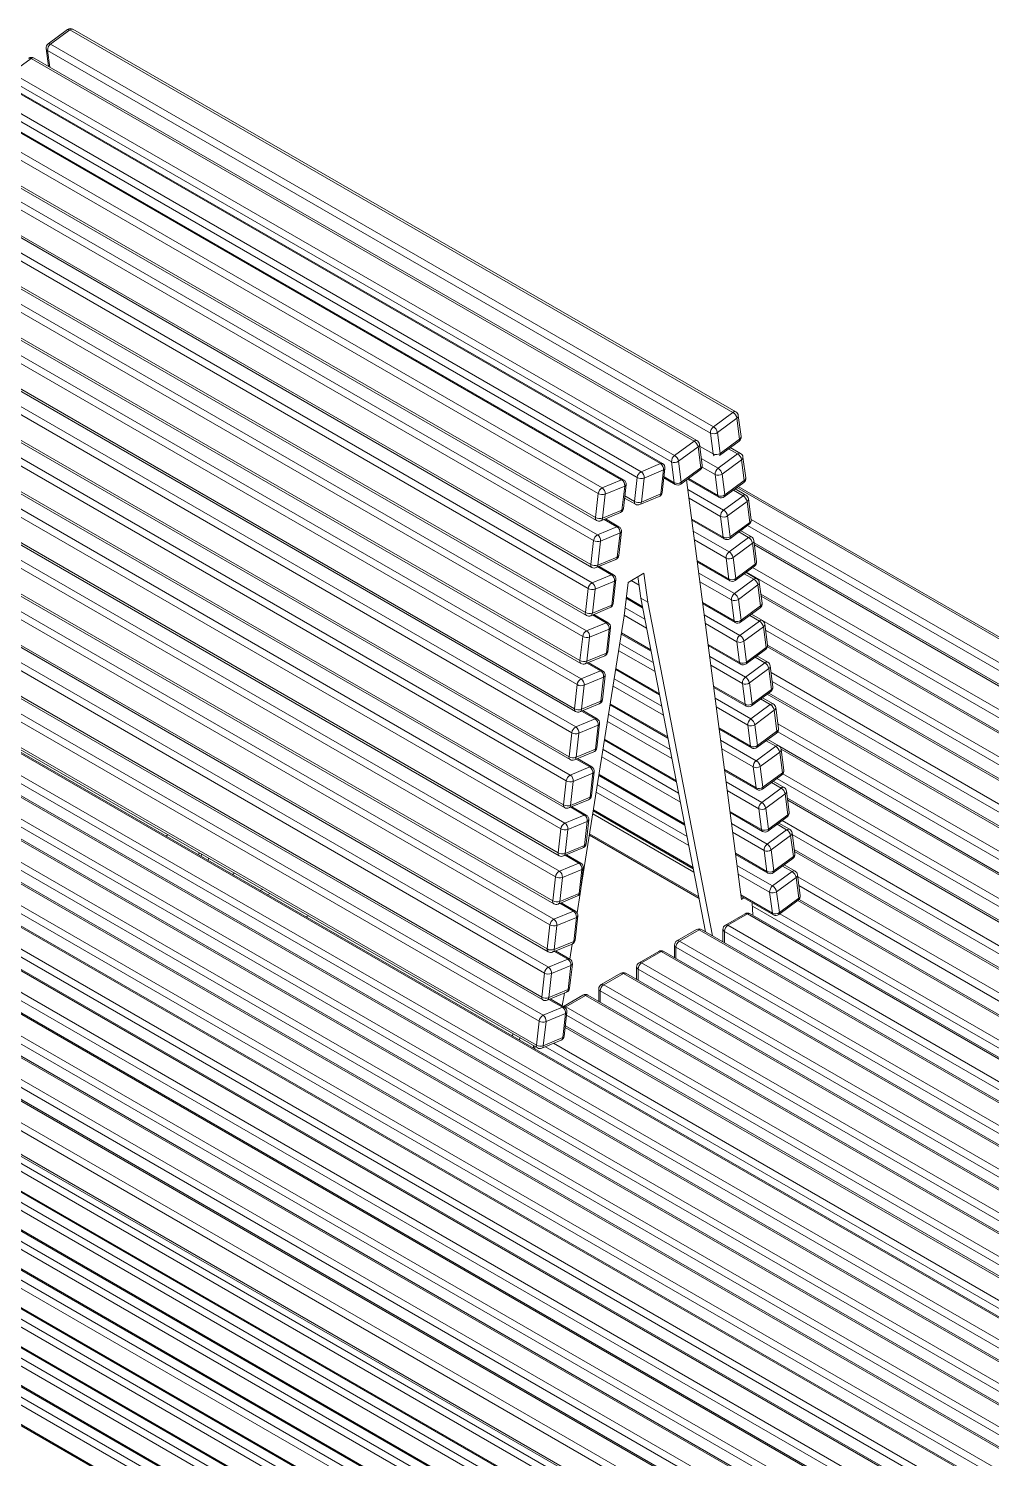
# Model space of a CAD drawing. Header units: inches. Extents: x -7 to 252, y -1 to 205.
# Drawn here: x 180.3 to 218.5, y 69.7 to 126.5 of the extents above; entities that cross this region are included whole.
import ezdxf

# ---------------------------------------------------------------- set-up
doc = ezdxf.new("R2010")
doc.units = ezdxf.units.IN
doc.layers.add('ZANO_R', color=7, linetype='Continuous', lineweight=0)

msp = doc.modelspace()

# ---------------------------------------------------------------- linework, layer by layer
at = {"layer": 'ZANO_R'}
for p, q in [((181.84304, 126.46447), (181.0711, 125.89396)), ((181.94073, 126.4542), (181.16878, 125.88368)), ((208.24835, 111.26713), (181.94073, 126.4542)), ((208.36608, 111.28958), (182.05846, 126.47665)), ((180.9929, 125.71019), (181.0847, 125.00649)), ((207.35787, 110.44671), (181.05025, 125.63377)), ((181.05025, 125.63377), (181.13593, 124.97691)), ((181.16878, 125.88368), (207.4764, 110.69662)), ((180.39684, 125.31317), (179.62489, 124.74266)), ((206.70446, 110.1261), (180.39684, 125.31317)), ((206.82219, 110.14855), (180.51456, 125.33562)), ((205.37685, 109.23481), (179.06923, 124.42188)), ((205.45595, 109.23496), (179.14833, 124.42203)), ((205.81397, 109.30568), (179.50635, 124.49274)), ((179.62489, 124.74266), (205.93251, 109.55559)), ((203.83295, 108.5933), (177.52533, 123.78036)), ((203.91206, 108.59345), (177.60444, 123.78052)), ((204.44774, 108.68645), (178.14012, 123.87351)), ((178.29728, 124.10112), (204.6049, 108.91405)), ((202.90385, 108.04493), (176.59623, 123.232)), ((176.75338, 123.45961), (203.06101, 108.27254)), ((176.48808, 122.27816), (202.79571, 107.09109)), ((176.52751, 122.16495), (202.83514, 106.97788)), ((176.56853, 121.59744), (202.87615, 106.41037)), ((202.719, 106.18276), (176.41137, 121.36983)), ((176.30323, 120.41599), (202.61085, 105.22892)), ((176.34266, 120.30278), (202.65028, 105.11571)), ((202.50271, 104.27507), (176.19509, 119.46214)), ((176.35225, 119.68975), (202.65987, 104.50268)), ((176.08695, 118.5083), (202.39457, 103.32123)), ((176.12638, 118.39509), (202.434, 103.20803)), ((202.28643, 102.36738), (175.9788, 117.55445)), ((176.13596, 117.78206), (202.44359, 102.59499)), ((175.87066, 116.6006), (202.17828, 101.41354)), ((175.91009, 116.4874), (202.21772, 101.30034)), ((175.91968, 115.87437), (202.2273, 100.6873)), ((202.07014, 100.45969), (175.76252, 115.64676)), ((175.65438, 114.69292), (201.962, 99.50585)), ((175.69381, 114.57971), (202.00143, 99.39264)), ((201.85386, 98.552), (175.54624, 113.73907)), ((175.7034, 113.96668), (202.01102, 98.77961)), ((175.43809, 112.78523), (201.74572, 97.59816)), ((175.47753, 112.67202), (201.78515, 97.48495)), ((201.63757, 96.64431), (175.32995, 111.83138)), ((175.48711, 112.05899), (201.79473, 96.87192)), ((207.4764, 110.69662), (208.24835, 111.26713)), ((175.22181, 110.87754), (201.52943, 95.69047)), ((175.26124, 110.76433), (201.56886, 95.57726)), ((208.40686, 111.03874), (207.63491, 110.46823)), ((208.515, 110.20976), (208.40686, 111.03874)), ((208.571, 110.31557), (208.46286, 111.14456)), ((175.27083, 110.1513), (201.57845, 94.96423)), ((205.93251, 109.55559), (206.70446, 110.1261)), ((207.46601, 109.61772), (207.35787, 110.44671)), ((207.63491, 110.46823), (207.74305, 109.63924)), ((207.72086, 109.56129), (208.4928, 110.1318)), ((207.74305, 109.63924), (208.515, 110.20976)), ((201.42129, 94.73662), (175.11367, 109.92369)), ((206.86296, 109.89772), (206.09101, 109.3272)), ((206.9711, 109.06873), (206.86296, 109.89772)), ((207.02711, 109.17455), (206.91896, 110.00353)), ((206.92884, 109.92782), (207.46601, 109.61772)), ((207.66126, 109.04787), (208.4332, 109.61839)), ((208.4332, 109.61839), (208.07663, 109.82423)), ((208.55093, 109.64084), (208.14532, 109.87499)), ((204.6049, 108.91405), (205.37685, 109.23481)), ((205.49673, 108.98413), (204.72478, 108.66337)), ((205.38859, 108.03028), (205.49673, 108.98413)), ((205.44499, 108.08846), (205.55313, 109.04231)), ((205.92212, 108.47669), (205.81397, 109.30568)), ((206.09101, 109.3272), (206.19916, 108.49821)), ((206.17696, 108.42026), (206.94891, 108.99077)), ((206.19916, 108.49821), (206.9711, 109.06873)), ((206.99333, 109.43346), (207.66126, 109.04787)), ((207.54272, 108.79796), (207.02215, 109.09848)), ((208.59171, 109.39), (207.81976, 108.81949)), ((208.69985, 108.56101), (208.59171, 109.39)), ((208.75585, 108.66683), (208.64771, 109.49582)), ((175.00553, 108.96984), (201.31315, 93.78278)), ((175.04496, 108.85664), (201.35258, 93.66957)), ((203.06101, 108.27254), (203.83295, 108.5933)), ((204.3396, 107.7326), (204.44774, 108.68645)), ((204.72478, 108.66337), (204.61664, 107.70953)), ((205.51073, 108.66834), (205.96155, 108.40809)), ((205.51561, 108.71136), (205.92212, 108.47669)), ((208.58413, 91.93479), (206.41102, 108.59325)), ((206.44569, 108.61887), (207.69029, 107.90037)), ((206.48051, 108.6446), (207.65086, 107.96898)), ((207.65086, 107.96898), (207.54272, 108.79796)), ((207.81976, 108.81949), (207.9279, 107.9905)), ((207.90571, 107.91255), (208.67766, 108.48306)), ((207.9279, 107.9905), (208.69985, 108.56101)), ((201.20501, 92.82893), (174.89738, 108.016)), ((175.05454, 108.24361), (201.36217, 93.05654)), ((202.79571, 107.09109), (202.90385, 108.04493)), ((203.18089, 108.02186), (203.07275, 107.06801)), ((203.95284, 108.34261), (203.18089, 108.02186)), ((203.84469, 107.38877), (203.95284, 108.34261)), ((203.9011, 107.44695), (204.00924, 108.40079)), ((203.94881, 107.86776), (204.37903, 107.6194)), ((203.95843, 107.95264), (204.3396, 107.7326)), ((204.55298, 107.6081), (205.32493, 107.92886)), ((204.61664, 107.70953), (205.38859, 108.03028)), ((206.46135, 108.20745), (207.87754, 107.3899)), ((207.759, 107.13999), (206.50626, 107.86318)), ((207.87754, 107.3899), (208.64949, 107.96041)), ((208.64949, 107.96041), (208.26826, 108.18049)), ((208.76722, 107.98286), (208.33694, 108.23125)), ((247.19845, 85.88675), (208.40514, 108.28166)), ((247.30275, 85.90003), (208.46097, 108.32292)), ((203.00909, 106.96658), (203.78103, 107.28734)), ((203.07275, 107.06801), (203.84469, 107.38877)), ((208.80799, 107.73203), (208.03605, 107.16151)), ((208.91613, 106.90304), (208.80799, 107.73203)), ((208.97214, 107.00886), (208.86399, 107.83785)), ((174.78924, 107.06215), (201.09686, 91.87509)), ((174.82867, 106.94895), (201.13629, 91.76188)), ((202.87615, 106.41037), (203.6481, 106.73113)), ((203.6481, 106.73113), (203.14349, 107.02243)), ((203.72721, 106.73128), (203.18964, 107.04161)), ((206.6144, 107.0342), (207.86715, 106.311)), ((206.62087, 106.98462), (207.90658, 106.2424)), ((207.86715, 106.311), (207.759, 107.13999)), ((208.03605, 107.16151), (208.14419, 106.33253)), ((208.12199, 106.25457), (208.89394, 106.82509)), ((208.14419, 106.33253), (208.91613, 106.90304)), ((246.28647, 85.15489), (208.83016, 106.77795)), ((208.97097, 107.01783), (246.41967, 85.39916)), ((174.83826, 106.33592), (201.14588, 91.14885)), ((202.61085, 105.22892), (202.719, 106.18276)), ((202.99604, 106.15969), (202.88789, 105.20584)), ((203.76798, 106.48044), (202.99604, 106.15969)), ((203.65984, 105.5266), (203.76798, 106.48044)), ((203.71624, 105.58478), (203.82439, 106.53862)), ((206.67763, 106.54948), (208.09383, 105.73193)), ((207.97529, 105.48202), (206.72254, 106.20521)), ((208.09383, 105.73193), (208.86577, 106.30244)), ((208.86577, 106.30244), (208.48454, 106.52252)), ((208.9835, 106.32489), (208.55323, 106.57328)), ((209.18842, 105.35088), (209.08028, 106.17987)), ((200.98872, 90.92124), (174.6811, 106.10831)), ((209.02428, 106.07405), (208.25233, 105.50354)), ((209.13242, 105.24506), (209.02428, 106.07405)), ((245.74517, 84.92484), (209.09281, 106.0838)), ((245.64088, 84.91156), (209.10318, 106.00432)), ((174.57296, 105.15446), (200.88058, 89.9674)), ((174.61239, 105.04126), (200.92001, 89.85419)), ((202.82423, 105.10441), (203.59618, 105.42517)), ((202.88789, 105.20584), (203.65984, 105.5266)), ((203.43182, 104.82344), (202.89451, 105.13362)), ((203.51092, 104.82359), (202.94066, 105.15279)), ((206.83069, 105.37622), (208.08343, 104.65303)), ((206.83715, 105.32665), (208.12286, 104.58442)), ((208.08343, 104.65303), (207.97529, 105.48202)), ((208.25233, 105.50354), (208.36047, 104.67455)), ((208.33828, 104.5966), (209.11022, 105.16711)), ((208.36047, 104.67455), (209.13242, 105.24506)), ((209.03119, 105.1087), (244.86209, 84.42397)), ((202.65987, 104.50268), (203.43182, 104.82344)), ((203.5517, 104.57275), (202.77975, 104.252)), ((203.44356, 103.61891), (203.5517, 104.57275)), ((203.49996, 103.67709), (203.6081, 104.63093)), ((204.0856, 104.52069), (203.93536, 103.19551)), ((204.71827, 104.88591), (204.0856, 104.52069)), ((204.5231, 104.40869), (204.20735, 104.59097)), ((204.47887, 104.74771), (204.59012, 103.89491)), ((204.71827, 104.88591), (204.86851, 103.7342)), ((206.89392, 104.8915), (208.31011, 104.07395)), ((208.19157, 103.82404), (206.93883, 104.54724)), ((208.31011, 104.07395), (209.08206, 104.64447)), ((209.08206, 104.64447), (208.70083, 104.86455)), ((209.19978, 104.66692), (208.76951, 104.91531)), ((244.72889, 84.1797), (208.78721, 104.92839)), ((209.4047, 103.69291), (209.29656, 104.5219)), ((200.77244, 89.01355), (174.46482, 104.20062)), ((174.62197, 104.42823), (200.9296, 89.24116)), ((202.39457, 103.32123), (202.50271, 104.27507)), ((202.77975, 104.252), (202.67161, 103.29815)), ((204.01411, 103.89012), (204.6637, 103.51512)), ((204.01899, 103.93315), (204.65368, 103.56675)), ((204.86851, 103.7342), (204.59012, 103.89491)), ((204.59096, 103.88971), (207.16209, 90.64936)), ((204.59096, 103.88971), (204.86935, 103.729)), ((209.24056, 104.41608), (208.46861, 103.84556)), ((209.3487, 103.58709), (209.24056, 104.41608)), ((244.18759, 83.94965), (209.35724, 104.05679)), ((244.0833, 83.93637), (209.3676, 103.97731)), ((202.60795, 103.19673), (203.3799, 103.51748)), ((202.67161, 103.29815), (203.44356, 103.61891)), ((203.9713, 103.51246), (204.7517, 103.06195)), ((204.86935, 103.729), (207.44048, 90.48865)), ((207.04697, 103.71825), (208.29972, 102.99506)), ((207.05344, 103.66867), (208.33915, 102.92645)), ((208.29972, 102.99506), (208.19157, 103.82404)), ((208.46861, 103.84556), (208.57676, 103.01658)), ((208.55456, 102.93862), (209.32651, 103.50914)), ((208.57676, 103.01658), (209.3487, 103.58709)), ((174.35667, 103.24677), (200.6643, 88.05971)), ((174.3961, 103.13357), (200.70373, 87.9465)), ((203.93452, 103.18934), (202.2173, 92.36363)), ((202.44359, 102.59499), (203.21553, 102.91575)), ((203.21553, 102.91575), (202.67823, 103.22593)), ((203.29464, 102.9159), (202.72438, 103.2451)), ((204.82133, 102.70341), (203.93742, 103.21368)), ((207.1102, 103.23353), (208.52639, 102.41598)), ((208.40786, 102.16607), (207.15511, 102.88926)), ((208.52639, 102.41598), (209.29834, 102.98649)), ((209.45685, 102.7581), (208.6849, 102.18759)), ((209.29834, 102.98649), (208.91711, 103.20657)), ((209.41607, 103.00894), (208.9858, 103.25733)), ((208.98823, 103.25914), (243.30451, 83.44877)), ((209.56499, 101.92912), (209.45685, 102.7581)), ((209.62099, 102.03494), (209.51285, 102.86392)), ((200.55615, 87.10586), (174.24853, 102.29293)), ((174.40569, 102.52054), (200.71331, 87.33347)), ((202.17828, 101.41354), (202.28643, 102.36738)), ((202.56347, 102.34431), (202.45533, 101.39046)), ((203.33542, 102.66506), (202.56347, 102.34431)), ((203.22727, 101.71122), (203.33542, 102.66506)), ((203.28368, 101.7694), (203.39182, 102.72324)), ((203.82025, 102.46892), (204.999, 101.78844)), ((203.82691, 102.51092), (204.98898, 101.84007)), ((208.516, 101.33708), (208.40786, 102.16607)), ((208.6849, 102.18759), (208.79304, 101.3586)), ((243.17131, 83.2045), (209.54512, 102.61649)), ((202.39167, 101.28903), (203.16361, 101.60979)), ((202.45533, 101.39046), (203.22727, 101.71122)), ((205.15663, 100.97673), (203.71551, 101.80867)), ((203.76177, 102.1003), (205.08701, 101.33526)), ((207.26325, 102.06028), (208.516, 101.33708)), ((207.26972, 102.0107), (208.55543, 101.26848)), ((208.77084, 101.28065), (209.54279, 101.85117)), ((208.79304, 101.3586), (209.56499, 101.92912)), ((209.63235, 101.35097), (209.20208, 101.59936)), ((242.52572, 82.96118), (209.61618, 101.95945)), ((242.63001, 82.97446), (209.62159, 102.02982)), ((174.14039, 101.33908), (200.44801, 86.15202)), ((174.17982, 101.22588), (200.48744, 86.03881)), ((202.99925, 101.00806), (202.46194, 101.31824)), ((203.07835, 101.00821), (202.50809, 101.33741)), ((203.59746, 101.06442), (205.33431, 100.06176)), ((203.60412, 101.10642), (205.32428, 100.11339)), ((207.32649, 101.57555), (208.74268, 100.75801)), ((208.62414, 100.50809), (207.3714, 101.23129)), ((208.74268, 100.75801), (209.51462, 101.32852)), ((209.67313, 101.10013), (208.90118, 100.52962)), ((209.51462, 101.32852), (209.1334, 101.5486)), ((209.78127, 100.27114), (209.67313, 101.10013)), ((209.83727, 100.37696), (209.72913, 101.20595)), ((224.39777, 72.07803), (174.5664, 100.84507)), ((224.49031, 72.08453), (174.65894, 100.85156)), ((202.2273, 100.6873), (202.99925, 101.00806)), ((203.11913, 100.75737), (202.34718, 100.43662)), ((203.01099, 99.80353), (203.11913, 100.75737)), ((203.06739, 99.86171), (203.17553, 100.81555)), ((203.53899, 100.6958), (205.42231, 99.60858)), ((208.73228, 99.67911), (208.62414, 100.50809)), ((208.90118, 100.52962), (209.00932, 99.70063)), ((209.76424, 100.93679), (241.74693, 82.47358)), ((241.61373, 82.22931), (209.80955, 100.58948)), ((222.84019, 71.25488), (173.00882, 100.02192)), ((222.93273, 71.26138), (173.10136, 100.02841)), ((223.47403, 71.42897), (173.64266, 100.19601)), ((173.78761, 100.43349), (223.61898, 71.66646)), ((201.962, 99.50585), (202.07014, 100.45969)), ((202.34718, 100.43662), (202.23904, 99.48277)), ((205.49193, 99.25005), (203.49273, 100.40417)), ((207.47954, 100.4023), (208.73228, 99.67911)), ((207.48601, 100.35273), (208.77171, 99.6105)), ((207.54277, 99.91758), (208.95896, 99.10003)), ((208.98713, 99.62268), (209.75908, 100.19319)), ((209.00932, 99.70063), (209.78127, 100.27114)), ((209.84864, 99.69299), (209.41836, 99.94138)), ((240.96814, 81.98599), (209.61428, 100.08618)), ((241.07243, 81.99927), (209.67011, 100.12744)), ((221.91645, 70.60582), (172.08508, 99.37286)), ((172.23003, 99.61034), (222.0614, 70.8433)), ((202.17538, 99.38134), (202.94733, 99.7021)), ((202.23904, 99.48277), (203.01099, 99.80353)), ((202.78296, 99.10037), (202.24566, 99.41055)), ((202.86207, 99.10052), (202.29181, 99.42972)), ((203.37467, 99.65992), (205.66961, 98.33508)), ((203.38133, 99.70191), (205.65958, 98.38671)), ((208.84043, 98.85012), (207.58768, 99.57331)), ((208.95896, 99.10003), (209.73091, 99.67054)), ((209.88941, 99.44216), (209.11747, 98.87164)), ((209.73091, 99.67054), (209.34968, 99.89062)), ((209.99756, 98.61317), (209.88941, 99.44216)), ((210.05356, 98.71899), (209.94541, 99.54798)), ((170.67245, 98.78719), (220.50382, 70.02015)), ((221.28261, 70.43173), (171.45124, 99.19876)), ((221.37515, 70.43822), (171.54378, 99.20526)), ((202.01102, 98.77961), (202.78296, 99.10037)), ((202.90285, 98.84968), (202.1309, 98.52893)), ((202.79471, 97.89584), (202.90285, 98.84968)), ((202.85111, 97.95402), (202.95925, 98.90786)), ((205.82724, 97.52337), (203.26994, 98.99966)), ((203.3162, 99.2913), (205.75761, 97.8819)), ((208.94857, 98.02113), (208.84043, 98.85012)), ((209.11747, 98.87164), (209.22561, 98.04266)), ((210.02867, 98.90978), (240.18935, 81.49839)), ((219.72503, 69.60858), (169.89366, 98.37561)), ((219.81757, 69.61507), (169.9862, 98.38211)), ((220.35887, 69.78267), (170.5275, 98.54971)), ((201.74572, 97.59816), (201.85386, 98.552)), ((202.1309, 98.52893), (202.02276, 97.57508)), ((203.15188, 98.25542), (206.00491, 96.6084)), ((203.15854, 98.29741), (205.99489, 96.66003)), ((207.69582, 98.74433), (208.94857, 98.02113)), ((207.70229, 98.69475), (208.988, 97.95253)), ((207.75906, 98.25961), (209.17525, 97.44206)), ((209.20341, 97.9647), (209.97536, 98.53522)), ((209.22561, 98.04266), (209.99756, 98.61317)), ((209.94719, 98.01257), (209.56596, 98.23265)), ((210.06492, 98.03502), (209.63465, 98.28341)), ((240.05616, 81.25412), (210.02592, 98.59021)), ((218.80129, 68.95952), (168.96992, 97.72656)), ((169.11487, 97.96404), (218.94624, 69.197)), ((201.9591, 97.47365), (202.73104, 97.79441)), ((202.02276, 97.57508), (202.79471, 97.89584)), ((203.09341, 97.8868), (206.09292, 96.15522)), ((209.05671, 97.19215), (207.80396, 97.91534)), ((209.17525, 97.44206), (209.94719, 98.01257)), ((210.1057, 97.78418), (209.33375, 97.21367)), ((210.21384, 96.9552), (210.1057, 97.78418)), ((239.51485, 81.02408), (210.11031, 97.99896)), ((239.41056, 81.0108), (210.16077, 97.89634)), ((210.26984, 97.06102), (210.1617, 97.89)), ((167.55729, 97.14088), (217.38866, 68.37385)), ((218.16745, 68.78542), (168.33608, 97.55246)), ((218.25999, 68.79192), (168.42862, 97.55896)), ((201.79473, 96.87192), (202.56668, 97.19268)), ((202.56668, 97.19268), (202.02938, 97.50286)), ((202.64579, 97.19283), (202.07553, 97.52203)), ((206.16254, 95.79668), (203.04715, 97.59516)), ((207.91211, 97.08635), (209.16485, 96.36316)), ((209.16485, 96.36316), (209.05671, 97.19215)), ((209.33375, 97.21367), (209.44189, 96.38468)), ((216.60987, 67.96227), (166.7785, 96.72931)), ((216.70241, 67.96877), (166.87104, 96.7358)), ((217.24371, 68.13637), (167.41234, 96.9034)), ((201.52943, 95.69047), (201.63757, 96.64431)), ((201.91462, 96.62124), (201.80647, 95.66739)), ((202.68656, 96.94199), (201.91462, 96.62124)), ((202.57842, 95.98815), (202.68656, 96.94199)), ((202.63482, 96.04633), (202.74297, 97.00017)), ((202.92909, 96.85091), (206.34021, 94.88171)), ((202.93575, 96.89291), (206.33019, 94.93334)), ((207.91857, 97.03678), (209.20428, 96.29456)), ((207.97534, 96.60163), (209.39153, 95.78408)), ((209.4197, 96.30673), (210.19164, 96.87724)), ((209.44189, 96.38468), (210.21384, 96.9552)), ((210.16348, 96.3546), (209.78225, 96.57468)), ((210.28121, 96.37705), (209.85093, 96.62544)), ((238.49858, 80.27893), (209.99635, 96.73291)), ((210.2324, 96.91781), (238.63177, 80.5232)), ((215.68613, 67.31321), (165.85476, 96.08025)), ((165.99971, 96.31773), (215.83108, 67.5507)), ((201.80647, 95.66739), (202.57842, 95.98815)), ((206.49784, 94.07), (202.82436, 96.19066)), ((202.87062, 96.48229), (206.42822, 94.42854)), ((209.27299, 95.53417), (208.02025, 96.25737)), ((209.39153, 95.78408), (210.16348, 96.3546)), ((210.32198, 96.12621), (209.55003, 95.5557)), ((210.43012, 95.29722), (210.32198, 96.12621)), ((210.48613, 95.40304), (210.37798, 96.23203)), ((237.95727, 80.04889), (210.41494, 95.94874)), ((164.44213, 95.49458), (214.2735, 66.72754)), ((215.05229, 67.13912), (165.22092, 95.90616)), ((215.14483, 67.14562), (165.31346, 95.91265)), ((201.74281, 95.56596), (202.51476, 95.88672)), ((202.3504, 95.28499), (201.81309, 95.59517)), ((202.4295, 95.28514), (201.85924, 95.61434)), ((202.7063, 95.44641), (206.67552, 93.15503)), ((202.71296, 95.48841), (206.66549, 93.20666)), ((208.12839, 95.42838), (209.38114, 94.70519)), ((208.13486, 95.37881), (209.42057, 94.63658)), ((209.38114, 94.70519), (209.27299, 95.53417)), ((209.55003, 95.5557), (209.65818, 94.72671)), ((237.85298, 80.03561), (210.42531, 95.86926)), ((213.49471, 66.31597), (163.66334, 95.083)), ((213.58725, 66.32246), (163.75588, 95.0895)), ((214.12855, 66.49006), (164.29718, 95.2571)), ((201.57845, 94.96423), (202.3504, 95.28499)), ((202.47028, 95.0343), (201.69833, 94.71355)), ((202.36214, 94.08046), (202.47028, 95.0343)), ((202.41854, 94.13864), (202.52668, 95.09248)), ((206.70354, 93.01073), (202.68768, 95.32903)), ((208.19162, 94.94366), (209.60781, 94.12611)), ((209.63598, 94.64876), (210.40793, 95.21927)), ((209.65818, 94.72671), (210.43012, 95.29722)), ((210.37976, 94.69662), (209.99853, 94.9167)), ((210.49749, 94.71907), (210.06722, 94.96746)), ((210.19738, 95.06366), (237.07419, 79.54801)), ((211.93713, 65.49282), (162.10576, 94.25985)), ((212.02967, 65.49931), (162.1983, 94.26635)), ((212.57097, 65.66691), (162.7396, 94.43395)), ((162.88455, 94.67143), (212.71592, 65.90439)), ((185.74608, 94.45109), (185.83073, 94.49995)), ((201.31315, 93.78278), (201.42129, 94.73662)), ((201.69833, 94.71355), (201.59019, 93.7597)), ((202.55381, 94.48506), (206.90503, 91.97315)), ((202.56252, 94.53997), (206.89192, 92.04066)), ((209.48928, 93.8762), (208.23653, 94.59939)), ((209.60781, 94.12611), (210.37976, 94.69662)), ((210.53827, 94.46824), (209.76632, 93.89772)), ((210.64641, 93.63925), (210.53827, 94.46824)), ((210.70241, 93.74507), (210.59427, 94.57405)), ((236.941, 79.30374), (210.60283, 94.50844)), ((161.32697, 93.84828), (211.15834, 65.08124)), ((187.08964, 93.7732), (187.00829, 93.72243)), ((187.15684, 93.73441), (187.14683, 93.64246)), ((201.52653, 93.65827), (202.29848, 93.97903)), ((201.59019, 93.7597), (202.36214, 94.08046)), ((202.13411, 93.3773), (201.59681, 93.68748)), ((202.21322, 93.37745), (201.64296, 93.70665)), ((208.34468, 93.77041), (209.59742, 93.04721)), ((208.35114, 93.72083), (209.63685, 92.97861)), ((209.59742, 93.04721), (209.48928, 93.8762)), ((209.76632, 93.89772), (209.87446, 93.06873)), ((236.39969, 79.0737), (210.67936, 93.92173)), ((236.2954, 79.06041), (210.68973, 93.84225)), ((211.01339, 64.84376), (161.18202, 93.6108)), ((187.43522, 93.5737), (187.42521, 93.48175)), ((201.36217, 93.05654), (202.13411, 93.3773)), ((202.25399, 93.12661), (201.48205, 92.80586)), ((202.14585, 92.17277), (202.25399, 93.12661)), ((202.20226, 92.23095), (202.3104, 93.18479)), ((208.40791, 93.28569), (209.8241, 92.46814)), ((209.85227, 92.99078), (210.62421, 93.5613)), ((209.87446, 93.06873), (210.64641, 93.63925)), ((210.59605, 93.03865), (210.21482, 93.25873)), ((210.71377, 93.0611), (210.2835, 93.30949)), ((161.14911, 92.69248), (210.98048, 63.92544)), ((161.18976, 92.59549), (211.02113, 63.82845)), ((188.39072, 92.92437), (188.47536, 92.97324)), ((201.09686, 91.87509), (201.20501, 92.82893)), ((201.48205, 92.80586), (201.37391, 91.85201)), ((209.70556, 92.21822), (208.45282, 92.94142)), ((209.8241, 92.46814), (210.59605, 93.03865)), ((210.75455, 92.81026), (209.9826, 92.23975)), ((210.86269, 91.98127), (210.75455, 92.81026)), ((210.91869, 92.08709), (210.81055, 92.91608)), ((210.82194, 92.82874), (235.51661, 78.57282)), ((161.42963, 92.17045), (209.32763, 64.51953)), ((189.49476, 92.28703), (189.5827, 92.33399)), ((189.78404, 92.12003), (189.87199, 92.16698)), ((201.31025, 91.75058), (202.08219, 92.07134)), ((201.37391, 91.85201), (202.14585, 92.17277)), ((202.1874, 92.17513), (202.0651, 91.40415)), ((208.56096, 92.11243), (209.8137, 91.38924)), ((208.56743, 92.06286), (209.85313, 91.32063)), ((208.67409, 92.00128), (208.58413, 91.93479)), ((209.8137, 91.38924), (209.70556, 92.21822)), ((209.9826, 92.23975), (210.09075, 91.41076)), ((210.09075, 91.41076), (210.86269, 91.98127)), ((235.38342, 78.32855), (210.86725, 92.48143)), ((211.14156, 63.15378), (161.31019, 91.92082)), ((201.14588, 91.14885), (201.91783, 91.46961)), ((201.91783, 91.46961), (201.38052, 91.77979)), ((201.99693, 91.46976), (201.42667, 91.79896)), ((209.03405, 91.30437), (209.01536, 91.80427)), ((233.82584, 77.35336), (209.02025, 91.67332)), ((210.06855, 91.33281), (210.8405, 91.90332)), ((234.73782, 78.08522), (210.82343, 91.89071)), ((234.84211, 78.09851), (210.87415, 91.93492)), ((161.41385, 91.08853), (211.24521, 62.32149)), ((161.45339, 91.01906), (211.28476, 62.25203)), ((191.39848, 91.28576), (191.31383, 91.2369)), ((200.88058, 89.9674), (200.98872, 90.92124)), ((201.26576, 90.89817), (201.15762, 89.94432)), ((202.03771, 91.21892), (201.26576, 90.89817)), ((201.92957, 90.26508), (202.03771, 91.21892)), ((201.98597, 90.32326), (202.09411, 91.2771)), ((208.72987, 91.36633), (207.95039, 90.91635)), ((208.82829, 91.35659), (208.0488, 90.9066)), ((208.0488, 90.9066), (232.54691, 76.76415)), ((233.32639, 77.21413), (208.82829, 91.35659)), ((233.42481, 77.22388), (208.92671, 91.36633)), ((210.11147, 91.36453), (233.95903, 77.59763)), ((211.34887, 61.48921), (161.5175, 90.25624)), ((161.63695, 90.50588), (211.46832, 61.73885)), ((201.15762, 89.94432), (201.92957, 90.26508)), ((206.809, 90.73957), (206.02951, 90.28958)), ((206.90741, 90.72982), (206.12793, 90.27983)), ((206.12793, 90.27983), (231.04361, 75.89631)), ((231.8231, 76.3463), (206.90741, 90.72982)), ((231.92152, 76.35605), (207.00583, 90.73957)), ((207.85195, 90.74586), (207.85195, 90.25111)), ((232.40771, 76.52305), (207.90961, 90.66551)), ((207.90961, 90.66551), (207.90961, 90.21782)), ((201.09396, 89.84289), (201.86591, 90.16365)), ((201.70154, 89.56192), (201.16424, 89.8721)), ((201.78065, 89.56207), (201.21039, 89.89127)), ((201.8685, 90.16475), (201.77355, 89.56617)), ((205.3057, 89.87173), (204.52622, 89.42175)), ((205.40412, 89.86199), (204.62464, 89.412)), ((230.31981, 75.47847), (205.40412, 89.86199)), ((230.41822, 75.48821), (205.50254, 89.87173)), ((205.93108, 90.1191), (205.93108, 89.62434)), ((230.90442, 75.65522), (205.98874, 90.03874)), ((205.98874, 90.03874), (205.98874, 89.59106)), ((161.62116, 89.42396), (211.45253, 60.65692)), ((161.6607, 89.35449), (211.49207, 60.58745)), ((200.9296, 89.24116), (201.70154, 89.56192)), ((201.82143, 89.31123), (201.04948, 88.99048)), ((201.71328, 88.35739), (201.82143, 89.31123)), ((201.76969, 88.41557), (201.87783, 89.36941)), ((204.42779, 89.25126), (204.42779, 88.75651)), ((229.40113, 74.78739), (204.48544, 89.17091)), ((204.48544, 89.17091), (204.48544, 88.72322)), ((204.62464, 89.412), (229.54032, 75.02848)), ((211.55619, 59.82463), (161.72482, 88.59167)), ((161.84426, 88.84131), (211.67563, 60.07427)), ((200.6643, 88.05971), (200.77244, 89.01355)), ((201.04948, 88.99048), (200.94134, 88.03663)), ((203.80241, 89.0039), (203.02293, 88.55391)), ((203.90083, 88.99415), (203.12134, 88.54417)), ((203.12134, 88.54417), (228.03703, 74.16065)), ((228.81652, 74.61064), (203.90083, 88.99415)), ((228.91493, 74.62038), (203.99925, 89.0039)), ((200.87768, 87.9352), (201.64962, 88.25596)), ((200.94134, 88.03663), (201.71328, 88.35739)), ((201.56437, 87.65438), (200.99411, 87.98358)), ((201.5598, 88.21864), (201.47819, 87.70413)), ((202.29912, 88.13607), (201.51963, 87.68608)), ((202.39754, 88.12632), (201.61805, 87.67634)), ((227.31322, 73.7428), (202.39754, 88.12632)), ((227.41164, 73.75255), (202.49595, 88.13607)), ((202.9245, 88.38343), (202.9245, 87.88868)), ((227.89784, 73.91956), (202.98215, 88.30308)), ((202.98215, 88.30308), (202.98215, 87.85539)), ((161.82847, 87.75939), (211.65984, 58.99235)), ((161.86802, 87.68992), (211.69938, 58.92288)), ((200.71331, 87.33347), (201.48526, 87.65423)), ((201.48526, 87.65423), (200.94796, 87.96441)), ((201.51963, 87.68608), (201.51463, 87.68309)), ((201.5534, 86.50788), (201.66154, 87.46172)), ((201.61805, 87.67634), (226.53374, 73.29282)), ((211.7635, 58.16006), (161.93213, 86.9271)), ((162.05158, 87.17674), (211.88295, 58.4097)), ((200.44801, 86.15202), (200.55615, 87.10586)), ((200.8332, 87.08279), (200.72505, 86.12894)), ((201.60514, 87.40354), (200.8332, 87.08279)), ((201.497, 86.4497), (201.60514, 87.40354)), ((225.80993, 72.87497), (201.59278, 86.85523)), ((225.90835, 72.88472), (201.59987, 86.9177)), ((226.39454, 73.05173), (201.6475, 87.33789)), ((199.50545, 86.50798), (199.50888, 86.60372)), ((199.78384, 86.34727), (199.78727, 86.44302)), ((200.66139, 86.02751), (201.43334, 86.34827)), ((200.72505, 86.12894), (201.497, 86.4497)), ((162.03579, 86.09481), (211.86716, 57.32778)), ((162.07533, 86.02535), (211.9067, 57.25831)), ((200.33549, 86.12653), (200.33549, 86.0288)), ((200.39315, 86.09325), (200.39315, 85.99552)), ((224.89125, 72.18389), (200.80641, 86.08777)), ((201.13019, 86.22231), (225.03044, 72.42498)), ((211.97082, 56.49549), (162.13945, 85.26253)), ((162.25889, 85.51217), (212.09026, 56.74513)), ((162.2431, 84.43024), (212.07447, 55.6632)), ((162.28264, 84.36078), (212.11401, 55.59374)), ((212.17813, 54.83092), (162.34676, 83.59796)), ((162.46621, 83.84759), (212.29758, 55.08056)), ((162.45042, 82.76567), (212.28179, 53.99863)), ((162.48996, 82.6962), (212.32133, 53.92917)), ((212.38545, 53.16635), (162.55408, 81.93338)), ((162.67352, 82.18302), (212.50489, 53.41598)), ((162.65773, 81.1011), (212.4891, 52.33406)), ((162.69727, 81.03163), (212.52864, 52.26459))]:
    msp.add_line(p, q, dxfattribs=at)
at = {"layer": 'ZANO_R', "flags": 128}
msp.add_lwpolyline([(201.61805, 87.67634), (201.5909, 87.65757), (201.57758, 87.64603)], dxfattribs=at)
at = {"layer": 'ZANO_R'}
for centre, radius, start, end in [((181.96004, 126.30616), 0.19685, 60.002688, 126.466568), ((181.88392, 126.38358), 0.09063, 51.183433, 116.80964), ((182.01717, 126.37323), 0.11135, 68.235918, 133.35425), ((181.18809, 125.73565), 0.19685, 126.466568, 187.432314), ((181.09713, 125.72868), 0.10586, 190.062827, 243.713236), ((181.34691, 125.64613), 0.29692, 126.863588, 182.385234), ((181.11197, 125.81308), 0.09062, 51.180246, 116.812171), ((180.41615, 125.16514), 0.19685, 60.002688, 126.466568), ((180.34003, 125.24255), 0.09063, 51.183433, 116.80964), ((180.47328, 125.23221), 0.11135, 68.235731, 133.354437), ((208.32405, 111.19005), 0.10803, 67.106407, 134.483762), ((208.06607, 110.97143), 0.34737, 11.173769, 58.348629), ((208.26766, 111.1191), 0.19685, 7.432314, 60.002688), ((207.65453, 110.45906), 0.29692, 126.863588, 182.385234), ((207.29413, 110.40092), 0.34736, 11.172923, 58.349475), ((208.34567, 111.13885), 0.11733, 301.434388, 2.788149), ((206.78016, 110.04903), 0.10803, 67.106079, 134.484089), ((206.52218, 109.8304), 0.34737, 11.173434, 58.348964), ((206.72377, 109.97807), 0.19685, 7.432314, 60.002688), ((207.47833, 110.68987), 0.27137, 243.646219, 305.238214), ((208.3758, 110.29011), 0.19685, 306.466568, 7.432314), ((208.43839, 110.18943), 0.07926, 313.354959, 14.858958), ((208.45381, 110.30987), 0.11733, 301.433837, 2.788699), ((206.11064, 109.31803), 0.29692, 126.863452, 182.385143), ((205.75023, 109.25989), 0.34737, 11.17318, 58.348824), ((206.80177, 109.99782), 0.11733, 301.433837, 2.788699), ((207.58648, 109.86088), 0.27137, 243.64558, 305.238852), ((207.5524, 109.62174), 0.08648, 182.662957, 237.113856), ((207.66645, 109.61892), 0.07925, 313.354665, 14.859252), ((208.5089, 109.54131), 0.10803, 67.106079, 134.484089), ((208.25092, 109.32269), 0.34737, 11.173434, 58.348964), ((208.45251, 109.47035), 0.19685, 7.432314, 60.002688), ((205.41655, 109.15801), 0.08645, 62.883653, 117.335973), ((205.22653, 109.00892), 0.27133, 354.757192, 56.358967), ((205.35754, 109.06448), 0.19685, 353.531718, 60.002688), ((205.47604, 109.06061), 0.07923, 285.135064, 346.64242), ((205.93444, 109.54885), 0.27137, 243.646219, 305.238214), ((206.83191, 109.14908), 0.19685, 306.466568, 7.432314), ((206.89449, 109.0484), 0.07926, 313.35757, 14.857089), ((206.90992, 109.16884), 0.11732, 301.43248, 2.790056), ((207.83938, 108.81032), 0.29692, 126.863452, 182.385143), ((207.47898, 108.75217), 0.34737, 11.17318, 58.348824), ((208.53052, 109.49011), 0.11733, 301.433837, 2.788699), ((203.87266, 108.51647), 0.08647, 62.891905, 117.330151), ((203.68263, 108.3674), 0.27134, 354.757798, 56.358361), ((203.81364, 108.42297), 0.19685, 353.531718, 60.002688), ((204.74252, 108.65097), 0.29691, 117.614472, 173.136878), ((204.61269, 108.99221), 0.34742, 241.654435, 288.82233), ((204.45458, 108.68816), 0.27134, 354.75795, 56.358208), ((206.04258, 108.71985), 0.27137, 243.645605, 305.238998), ((206.0085, 108.48071), 0.08648, 182.661995, 237.114818), ((206.05996, 108.57857), 0.19685, 240.002688, 306.466568), ((206.12255, 108.47789), 0.07926, 313.355397, 14.857577), ((207.66319, 109.04113), 0.27137, 243.646219, 305.238214), ((208.56066, 108.64137), 0.19685, 306.466568, 7.432314), ((208.62325, 108.54069), 0.07926, 313.354959, 14.858958), ((208.63867, 108.66112), 0.11732, 301.43248, 2.790056), ((203.19863, 108.00945), 0.29691, 117.614498, 173.136851), ((203.0688, 108.35071), 0.34743, 241.655233, 288.821532), ((202.91069, 108.04665), 0.27134, 354.757756, 56.358402), ((203.93215, 108.4191), 0.07923, 285.135451, 346.642219), ((205.24939, 108.11064), 0.19685, 292.563713, 353.531718), ((205.27379, 108.03164), 0.11481, 296.451116, 359.320389), ((205.3679, 108.10677), 0.07923, 285.134013, 346.643471), ((207.77133, 108.21214), 0.27137, 243.645605, 305.238998), ((207.73726, 107.973), 0.08649, 182.666244, 237.110569), ((207.78871, 108.07085), 0.19685, 240.002688, 306.466568), ((207.8513, 107.97018), 0.07926, 313.355397, 14.857577), ((208.72519, 107.88333), 0.10804, 67.10994, 134.482028), ((208.46722, 107.66472), 0.34735, 11.17241, 58.349987), ((208.6688, 107.81238), 0.19685, 7.432314, 60.002688), ((203.7055, 107.46912), 0.19685, 292.563713, 353.531718), ((203.72989, 107.39013), 0.11481, 296.451059, 359.320232), ((203.82401, 107.46525), 0.07923, 285.133781, 346.643889), ((204.44796, 107.70688), 0.11137, 166.644737, 231.763691), ((204.50455, 108.03838), 0.34744, 241.65591, 288.821753), ((204.47745, 107.78988), 0.19685, 240.002688, 292.563713), ((204.50183, 107.71089), 0.11482, 296.454753, 359.317512), ((208.05567, 107.15234), 0.29693, 126.864365, 182.384231), ((207.69526, 107.0942), 0.34737, 11.173769, 58.348629), ((208.7468, 107.83214), 0.11733, 301.434471, 2.788924), ((202.90406, 107.06536), 0.11137, 166.643669, 231.764156), ((202.96066, 107.39685), 0.34742, 241.654435, 288.82233), ((202.93355, 107.14837), 0.19685, 240.002688, 292.563713), ((202.95793, 107.06938), 0.11482, 296.455354, 359.316912), ((203.6878, 106.65431), 0.08647, 62.890364, 117.331346), ((203.49778, 106.50523), 0.27134, 354.757798, 56.358361), ((203.62879, 106.5608), 0.19685, 353.531718, 60.002688), ((207.87947, 107.38315), 0.27137, 243.645605, 305.238998), ((208.77694, 106.98339), 0.19685, 306.466568, 7.432314), ((208.83953, 106.88271), 0.07926, 313.355482, 14.858435), ((208.85495, 107.00315), 0.11733, 301.433751, 2.789215), ((203.01378, 106.14728), 0.29691, 117.614498, 173.136851), ((202.88395, 106.48853), 0.34742, 241.654435, 288.82233), ((202.72583, 106.18448), 0.27134, 354.757917, 56.358242), ((203.74729, 106.55693), 0.07923, 285.135686, 346.641984), ((207.98761, 106.55417), 0.27137, 243.645924, 305.238679), ((207.95353, 106.31502), 0.08647, 182.66182, 237.11638), ((208.00499, 106.41288), 0.19685, 240.002688, 306.466568), ((208.06758, 106.3122), 0.07926, 313.355288, 14.858628), ((208.94147, 106.22536), 0.10804, 67.107282, 134.483187), ((208.6835, 106.00674), 0.34736, 11.173047, 58.349351), ((208.88508, 106.15441), 0.19685, 7.432314, 60.002688), ((208.96309, 106.17416), 0.11733, 301.433219, 2.789747), ((203.52065, 105.60695), 0.19685, 292.563713, 353.531718), ((203.63916, 105.60308), 0.07923, 285.134189, 346.643481), ((208.27196, 105.49437), 0.29692, 126.864037, 182.384559), ((207.91154, 105.43623), 0.34737, 11.173458, 58.34894), ((202.71921, 105.20319), 0.11137, 166.644845, 231.762981), ((202.7758, 105.53469), 0.34742, 241.654609, 288.822268), ((202.7487, 105.2862), 0.19685, 240.002688, 292.563713), ((202.77308, 105.20721), 0.11482, 296.455354, 359.316912), ((203.54504, 105.52796), 0.11481, 296.451059, 359.320232), ((208.09575, 105.72518), 0.27137, 243.645575, 305.239028), ((208.99323, 105.32542), 0.19685, 306.466568, 7.432314), ((209.05581, 105.22474), 0.07926, 313.355482, 14.858435), ((209.07123, 105.34517), 0.11733, 301.433463, 2.789502), ((202.79749, 104.23959), 0.29691, 117.614407, 173.136942), ((202.50955, 104.27679), 0.27133, 354.757383, 56.358973), ((203.47152, 104.74662), 0.08647, 62.889762, 117.329518), ((203.2815, 104.59755), 0.27134, 354.75763, 56.358528), ((203.41251, 104.65311), 0.19685, 353.531718, 60.002688), ((203.53102, 104.64924), 0.07923, 285.132638, 346.642961), ((208.2039, 104.8962), 0.27137, 243.646146, 305.238457), ((208.16981, 104.65704), 0.08647, 182.66182, 237.11638), ((208.22128, 104.75491), 0.19685, 240.002688, 306.466568), ((208.28386, 104.65423), 0.07926, 313.356434, 14.857482), ((209.15776, 104.56739), 0.10804, 67.108384, 134.482684), ((208.89977, 104.34876), 0.34738, 11.173981, 58.348417), ((209.10137, 104.49643), 0.19685, 7.432314, 60.002688), ((209.17937, 104.51619), 0.11733, 301.435143, 2.787823), ((202.66766, 104.58086), 0.34744, 241.655729, 288.821148), ((204.67476, 103.90592), 0.08535, 187.406871, 190.942433), ((208.48824, 103.83639), 0.29693, 126.864238, 182.384357), ((208.12783, 103.77825), 0.34736, 11.173047, 58.349351), ((202.50292, 103.2955), 0.11137, 166.643211, 231.765217), ((202.55952, 103.62701), 0.34744, 241.655495, 288.821269), ((203.30436, 103.69926), 0.19685, 292.563713, 353.531718), ((203.32875, 103.62027), 0.11481, 296.452595, 359.31891), ((203.42287, 103.69539), 0.07923, 285.133506, 346.644164), ((204.95314, 103.74521), 0.08535, 187.406871, 190.942433), ((208.31204, 104.06721), 0.27137, 243.646005, 305.238598), ((209.20951, 103.66745), 0.19685, 306.466568, 7.432314), ((209.27209, 103.56677), 0.07926, 313.355381, 14.857964), ((209.28751, 103.6872), 0.11733, 301.435013, 2.787524), ((202.53242, 103.37851), 0.19685, 240.002688, 292.563713), ((202.55681, 103.29952), 0.11481, 296.45268, 359.318825), ((203.25523, 102.83894), 0.08646, 62.885992, 117.332942), ((203.06521, 102.68985), 0.27134, 354.757968, 56.35819), ((203.19622, 102.74542), 0.19685, 353.531718, 60.002688), ((203.7953, 103.21144), 0.14097, 350.983064, 353.5133), ((208.42018, 103.23821), 0.27136, 243.645008, 305.239424), ((208.3861, 102.99907), 0.08647, 182.66009, 237.116032), ((208.43756, 103.09693), 0.19685, 240.002688, 306.466568), ((208.50015, 102.99625), 0.07926, 313.355641, 14.858646), ((209.37404, 102.90941), 0.10804, 67.108384, 134.482684), ((209.11607, 102.69079), 0.34736, 11.173053, 58.349345), ((209.31765, 102.83846), 0.19685, 7.432314, 60.002688), ((209.39565, 102.85822), 0.11733, 301.434832, 2.788133), ((202.58121, 102.3319), 0.29691, 117.61437, 173.136979), ((202.45138, 102.67315), 0.34743, 241.654769, 288.821995), ((202.29327, 102.3691), 0.27134, 354.757857, 56.358301), ((203.31473, 102.74155), 0.07923, 285.133058, 346.643669), ((208.70452, 102.17842), 0.29692, 126.864096, 182.384725), ((208.52832, 102.40923), 0.27137, 243.645899, 305.238533), ((208.34412, 102.12028), 0.34736, 11.173047, 58.349351), ((203.08808, 101.79157), 0.19685, 292.563713, 353.531718), ((203.11247, 101.71258), 0.11481, 296.452946, 359.318344), ((203.20659, 101.7877), 0.07923, 285.134149, 346.643521), ((209.42579, 102.00947), 0.19685, 306.466568, 7.432314), ((209.48838, 101.90879), 0.07926, 313.355288, 14.858628), ((209.5038, 102.02923), 0.11733, 301.433346, 2.789191), ((202.28664, 101.38781), 0.11137, 166.643942, 231.764936), ((202.34324, 101.71932), 0.34744, 241.655877, 288.820999), ((202.31613, 101.47082), 0.19685, 240.002688, 292.563713), ((202.34052, 101.39183), 0.11481, 296.452946, 359.318344), ((208.63647, 101.58024), 0.27136, 243.645033, 305.23957), ((208.60239, 101.3411), 0.08648, 182.662214, 237.113908), ((208.65385, 101.43896), 0.19685, 240.002688, 306.466568), ((208.71643, 101.33828), 0.07926, 313.356373, 14.856972), ((209.59033, 101.25144), 0.10804, 67.107962, 134.483106), ((209.33235, 101.03282), 0.34736, 11.172791, 58.349607), ((209.53394, 101.18049), 0.19685, 7.432314, 60.002688), ((209.61194, 101.20024), 0.11733, 301.433751, 2.789215), ((202.36493, 100.42421), 0.29691, 117.614534, 173.136815), ((202.07698, 100.46141), 0.27134, 354.757885, 56.35847), ((203.03895, 100.93125), 0.08646, 62.886468, 117.332812), ((202.84893, 100.78216), 0.27134, 354.757885, 56.35847), ((202.97994, 100.83773), 0.19685, 353.531718, 60.002688), ((203.09845, 100.83386), 0.07923, 285.134419, 346.642308), ((208.92081, 100.52045), 0.29692, 126.863833, 182.384762), ((208.74461, 100.75126), 0.27137, 243.645924, 305.238679), ((208.56039, 100.4623), 0.34737, 11.173724, 58.348673), ((202.23509, 100.76547), 0.34743, 241.655132, 288.821745), ((209.64208, 100.3515), 0.19685, 306.466568, 7.432314), ((209.70467, 100.25082), 0.07926, 313.354861, 14.859055), ((209.72008, 100.37125), 0.11733, 301.433506, 2.789459), ((202.07036, 99.48012), 0.11137, 166.643753, 231.764374), ((202.12695, 99.81162), 0.34743, 241.654898, 288.821867), ((202.09985, 99.56313), 0.19685, 240.002688, 292.563713), ((202.12424, 99.48414), 0.11481, 296.452639, 359.319353), ((202.8718, 99.88388), 0.19685, 292.563713, 353.531718), ((202.89618, 99.80489), 0.11481, 296.453025, 359.318967), ((202.99031, 99.88001), 0.07923, 285.132823, 346.643904), ((208.85275, 99.92227), 0.27137, 243.645353, 305.239249), ((208.81867, 99.68313), 0.08648, 182.663062, 237.114447), ((208.87013, 99.78098), 0.19685, 240.002688, 306.466568), ((208.93272, 99.68031), 0.07926, 313.354076, 14.858898), ((209.80661, 99.59347), 0.10803, 67.106717, 134.484351), ((209.54864, 99.37485), 0.34736, 11.172931, 58.349579), ((209.75022, 99.52251), 0.19685, 7.432314, 60.002688), ((209.82823, 99.54227), 0.11733, 301.433548, 2.789203), ((202.14864, 98.51652), 0.29691, 117.61437, 173.136979), ((201.8607, 98.55372), 0.27134, 354.757636, 56.358523), ((202.82267, 99.02355), 0.08647, 62.889824, 117.330498), ((202.63264, 98.87447), 0.27134, 354.757857, 56.358301), ((202.76365, 98.93004), 0.19685, 353.531718, 60.002688), ((202.88216, 98.92617), 0.07923, 285.133846, 346.642881), ((209.13709, 98.86247), 0.29692, 126.863812, 182.384699), ((208.96089, 99.09328), 0.27137, 243.6457, 305.238903), ((208.77668, 98.80433), 0.34737, 11.173322, 58.349188), ((202.01881, 98.85778), 0.34743, 241.65516, 288.821604), ((209.85836, 98.69353), 0.19685, 306.466568, 7.432314), ((209.92095, 98.59285), 0.07925, 313.3545, 14.859416), ((209.93637, 98.71328), 0.11733, 301.433261, 2.78949), ((202.65551, 97.97619), 0.19685, 292.563713, 353.531718), ((202.6799, 97.8972), 0.11481, 296.452906, 359.318872), ((202.77402, 97.97232), 0.07923, 285.133058, 346.643669), ((209.06903, 98.2643), 0.27137, 243.64586, 305.238742), ((209.03495, 98.02515), 0.08648, 182.663013, 237.114842), ((209.08641, 98.12301), 0.19685, 240.002688, 306.466568), ((209.149, 98.02233), 0.07926, 313.355218, 14.858699), ((210.02289, 97.93549), 0.10804, 67.107395, 134.483223), ((209.76491, 97.71687), 0.34738, 11.173927, 58.348471), ((209.9665, 97.86454), 0.19685, 7.432314, 60.002688), ((210.0445, 97.8843), 0.11733, 301.435295, 2.78767), ((201.85407, 97.57243), 0.11137, 166.643753, 231.764374), ((201.91067, 97.90393), 0.34742, 241.654707, 288.822057), ((201.88356, 97.65544), 0.19685, 240.002688, 292.563713), ((201.90795, 97.57645), 0.11481, 296.453206, 359.318572), ((202.60638, 97.11586), 0.08647, 62.890301, 117.330367), ((202.41636, 96.96678), 0.27134, 354.757664, 56.358692), ((202.54737, 97.02235), 0.19685, 353.531718, 60.002688), ((209.35337, 97.2045), 0.29692, 126.863812, 182.384699), ((209.17717, 97.43531), 0.27137, 243.645971, 305.238631), ((208.99297, 97.14636), 0.34736, 11.172931, 58.349579), ((210.07465, 97.03555), 0.19685, 306.466568, 7.432314), ((210.15265, 97.05531), 0.11733, 301.435295, 2.78767), ((201.93236, 96.60883), 0.29691, 117.614484, 173.13678), ((201.80253, 96.95009), 0.34744, 241.655541, 288.821336), ((201.64441, 96.64603), 0.27134, 354.757795, 56.358364), ((202.66588, 97.01848), 0.07923, 285.134149, 346.643521), ((210.13723, 96.93487), 0.07926, 313.354649, 14.858325), ((202.43923, 96.0685), 0.19685, 292.563713, 353.531718), ((202.46362, 95.98951), 0.11481, 296.452939, 359.319053), ((202.55774, 96.06463), 0.07923, 285.133361, 346.643181), ((209.28532, 96.60633), 0.27137, 243.645971, 305.238631), ((209.25124, 96.36718), 0.08648, 182.663013, 237.114842), ((209.3027, 96.46504), 0.19685, 240.002688, 306.466568), ((209.36529, 96.36436), 0.07925, 313.3545, 14.859416), ((210.23918, 96.27752), 0.10804, 67.107188, 134.483655), ((209.9812, 96.0589), 0.34737, 11.173624, 58.34883), ((210.18279, 96.20656), 0.19685, 7.432314, 60.002688), ((210.26079, 96.22632), 0.11733, 301.434876, 2.787982), ((201.63779, 95.66474), 0.11137, 166.643753, 231.764374), ((201.69438, 95.99624), 0.34743, 241.654898, 288.821867), ((201.66728, 95.74775), 0.19685, 240.002688, 292.563713), ((201.69167, 95.66876), 0.11481, 296.452939, 359.319053), ((209.56966, 95.54653), 0.29692, 126.863852, 182.384885), ((209.39346, 95.77734), 0.27137, 243.64553, 305.238804), ((209.20926, 95.48839), 0.34736, 11.172925, 58.349529), ((210.29093, 95.37758), 0.19685, 306.466568, 7.432314), ((210.36893, 95.39733), 0.11733, 301.434876, 2.787982), ((201.71607, 94.70114), 0.29691, 117.61425, 173.136986), ((201.42813, 94.73834), 0.27133, 354.757548, 56.358696), ((202.3901, 95.20817), 0.08647, 62.889147, 117.331521), ((202.20008, 95.05909), 0.27134, 354.757819, 56.358425), ((202.33108, 95.11466), 0.19685, 353.531718, 60.002688), ((202.44959, 95.11079), 0.07923, 285.133299, 346.643428), ((210.35352, 95.2769), 0.07926, 313.35554, 14.858377), ((201.58624, 95.0424), 0.34743, 241.655196, 288.821568), ((209.5016, 94.94835), 0.27137, 243.645471, 305.238961), ((209.46752, 94.7092), 0.08647, 182.66049, 237.115977), ((209.51898, 94.80706), 0.19685, 240.002688, 306.466568), ((209.58157, 94.70638), 0.07926, 313.354744, 14.859265), ((210.45546, 94.61955), 0.10803, 67.106373, 134.48447), ((210.19748, 94.40092), 0.34737, 11.173188, 58.349266), ((210.39907, 94.54859), 0.19685, 7.432314, 60.002688), ((210.47708, 94.56834), 0.11733, 301.433581, 2.789278), ((201.4215, 93.75705), 0.11137, 166.643482, 231.764795), ((201.4781, 94.08855), 0.34743, 241.655068, 288.821696), ((201.451, 93.84006), 0.19685, 240.002688, 292.563713), ((201.47538, 93.76107), 0.11481, 296.45284, 359.318694), ((202.22294, 94.16081), 0.19685, 292.563713, 353.531718), ((202.24733, 94.08182), 0.11481, 296.45269, 359.318844), ((202.34145, 94.15694), 0.07923, 285.133534, 346.643193), ((209.78594, 93.88855), 0.29692, 126.863752, 182.38478), ((209.60974, 94.11936), 0.27137, 243.645525, 305.239028), ((209.42553, 93.8304), 0.34738, 11.17396, 58.348494), ((210.50721, 93.7196), 0.19685, 306.466568, 7.432314), ((210.58522, 93.73936), 0.11733, 301.43355, 2.789308), ((202.17381, 93.30049), 0.08646, 62.88751, 117.333157), ((201.98379, 93.1514), 0.27134, 354.757737, 56.358704), ((202.1148, 93.20697), 0.19685, 353.531718, 60.002688), ((202.23331, 93.2031), 0.07923, 285.133808, 346.643391), ((210.5698, 93.61892), 0.07926, 313.355311, 14.858652), ((201.49979, 92.79345), 0.29691, 117.614611, 173.136653), ((201.36996, 93.13471), 0.34743, 241.655242, 288.821634), ((201.21184, 92.83065), 0.27134, 354.757961, 56.358197), ((209.71789, 93.29037), 0.27137, 243.645596, 305.238957), ((209.68381, 93.05123), 0.08648, 182.664227, 237.112197), ((209.73527, 93.14909), 0.19685, 240.002688, 306.466568), ((209.79786, 93.04841), 0.07926, 313.354384, 14.858613), ((210.67175, 92.96157), 0.10803, 67.106624, 134.484219), ((210.41377, 92.74295), 0.34736, 11.172989, 58.349472), ((210.61536, 92.89062), 0.19685, 7.432314, 60.002688), ((210.69336, 92.91037), 0.11733, 301.433469, 2.789362), ((202.00666, 92.25312), 0.19685, 292.563713, 353.531718), ((202.03105, 92.17413), 0.11481, 296.452574, 359.319175), ((202.12517, 92.24925), 0.07923, 285.133702, 346.643311), ((210.00223, 92.23058), 0.29692, 126.863881, 182.384653), ((209.82603, 92.46139), 0.27137, 243.645586, 305.238985), ((209.64182, 92.17243), 0.34737, 11.173586, 58.348875), ((210.7235, 92.06163), 0.19685, 306.466568, 7.432314), ((210.78609, 91.96095), 0.07926, 313.354726, 14.859237), ((210.80151, 92.08138), 0.11733, 301.433163, 2.789668), ((201.20522, 91.84936), 0.11137, 166.643482, 231.764795), ((201.26182, 92.18087), 0.34743, 241.655336, 288.82154), ((201.23471, 91.93237), 0.19685, 240.002688, 292.563713), ((201.2591, 91.85338), 0.11481, 296.45306, 359.318474), ((201.95753, 91.39279), 0.08647, 62.888135, 117.332186), ((201.76751, 91.24371), 0.27134, 354.757727, 56.358474), ((201.89852, 91.29928), 0.19685, 353.531718, 60.002688), ((208.82829, 91.19585), 0.19685, 60.002688, 119.997312), ((209.93417, 91.6324), 0.27137, 243.645823, 305.238755), ((209.90009, 91.39326), 0.08648, 182.66281, 237.115045), ((210.01414, 91.39044), 0.07926, 313.355678, 14.858285), ((201.2835, 90.88576), 0.29691, 117.614397, 173.136895), ((201.15367, 91.22702), 0.34743, 241.655048, 288.821716), ((200.99556, 90.92296), 0.27134, 354.75765, 56.358551), ((202.01703, 91.29541), 0.07923, 285.133651, 346.643548), ((208.0488, 90.74586), 0.19685, 119.997312, 180), ((208.21182, 90.65176), 0.30252, 122.605454, 177.394373), ((207.99114, 90.82611), 0.09901, 54.382326, 114.307691), ((208.77063, 91.2761), 0.09901, 54.382326, 114.307691), ((208.88595, 91.2761), 0.09901, 65.69322, 125.61722), ((209.95155, 91.49112), 0.19685, 240.002688, 306.466568), ((201.79037, 90.34543), 0.19685, 292.563713, 353.531718), ((201.81476, 90.26644), 0.11481, 296.452411, 359.319123), ((201.90888, 90.34156), 0.07923, 285.133467, 346.643496), ((206.12793, 90.1191), 0.19685, 119.997312, 180), ((206.29094, 90.02499), 0.30252, 122.605535, 177.394489), ((206.07027, 90.19934), 0.09901, 54.382598, 114.306504), ((206.90741, 90.56908), 0.19685, 60.002688, 119.997312), ((206.84975, 90.64933), 0.09901, 54.382598, 114.306504), ((206.96508, 90.64933), 0.09901, 65.693266, 125.617632), ((207.95047, 90.75569), 0.099, 185.693922, 245.625096), ((200.98894, 89.94167), 0.11137, 166.64407, 231.764208), ((201.04553, 90.27317), 0.34743, 241.65522, 288.821601), ((201.01843, 90.02468), 0.19685, 240.002688, 292.563713), ((201.04282, 89.94569), 0.11481, 296.45275, 359.318891), ((205.34646, 89.7815), 0.09901, 54.382598, 114.306504), ((205.40412, 89.70125), 0.19685, 60.002688, 119.997312), ((205.46178, 89.7815), 0.09901, 65.692673, 125.617768), ((206.02959, 90.12892), 0.099, 185.694644, 245.625479), ((201.06722, 88.97807), 0.29691, 117.614355, 173.136938), ((200.77928, 89.01527), 0.27134, 354.757741, 56.358558), ((201.74124, 89.4851), 0.08647, 62.887973, 117.332002), ((201.55122, 89.33602), 0.27134, 354.75797, 56.358231), ((201.68223, 89.39159), 0.19685, 353.531718, 60.002688), ((201.80074, 89.38772), 0.07923, 285.134085, 346.642996), ((204.62464, 89.25126), 0.19685, 119.997312, 180), ((204.5263, 89.26108), 0.099, 185.692847, 245.627276), ((204.78765, 89.15716), 0.30252, 122.605445, 177.394579), ((204.56698, 89.33151), 0.09901, 54.382598, 114.306504), ((200.93739, 89.31933), 0.34743, 241.655268, 288.821553), ((203.12134, 88.38343), 0.19685, 119.997312, 180), ((203.28436, 88.28932), 0.30252, 122.605555, 177.39447), ((203.06368, 88.46368), 0.09901, 54.382598, 114.306504), ((203.90083, 88.83342), 0.19685, 60.002688, 119.997312), ((203.84317, 88.91366), 0.09901, 54.382598, 114.306504), ((203.95849, 88.91367), 0.09901, 65.69322, 125.61722), ((200.77265, 88.03398), 0.11137, 166.643968, 231.764347), ((200.82925, 88.36549), 0.34743, 241.655294, 288.821526), ((200.82653, 88.03799), 0.11481, 296.452519, 359.319061), ((201.57409, 88.43774), 0.19685, 292.563713, 353.531718), ((201.59848, 88.35875), 0.11481, 296.452402, 359.319316), ((201.6926, 88.43387), 0.07923, 285.134045, 346.64285), ((202.39754, 87.96559), 0.19685, 60.002688, 119.997312), ((202.33988, 88.04583), 0.09901, 54.382598, 114.306504), ((202.4552, 88.04583), 0.09901, 65.692947, 125.617494), ((203.02301, 88.39325), 0.099, 185.692804, 245.626767), ((200.80214, 88.11699), 0.19685, 240.002688, 292.563713), ((201.52496, 87.57741), 0.08647, 62.888735, 117.331586), ((201.33494, 87.42833), 0.27134, 354.757618, 56.358588), ((201.56039, 87.59585), 0.09901, 54.382598, 114.306504), ((201.46595, 87.4839), 0.19685, 353.531718, 60.002688), ((201.58446, 87.48002), 0.07923, 285.133442, 346.643594), ((200.85094, 87.07038), 0.29691, 117.614398, 173.136909), ((200.72111, 87.41164), 0.34743, 241.655175, 288.821683), ((200.56299, 87.10758), 0.27134, 354.757793, 56.358512), ((201.35781, 86.53005), 0.19685, 292.563713, 353.531718), ((201.3822, 86.45106), 0.11481, 296.452784, 359.31875), ((201.47632, 86.52618), 0.07923, 285.133726, 346.643296), ((200.55637, 86.12629), 0.11137, 166.644007, 231.764289), ((200.61296, 86.45779), 0.34743, 241.655256, 288.821589), ((200.58586, 86.2093), 0.19685, 240.002688, 292.563713), ((200.61025, 86.1303), 0.11481, 296.452562, 359.319079)]:
    msp.add_arc(centre, radius, start, end, dxfattribs=at)

doc.saveas('drawing.dxf')
